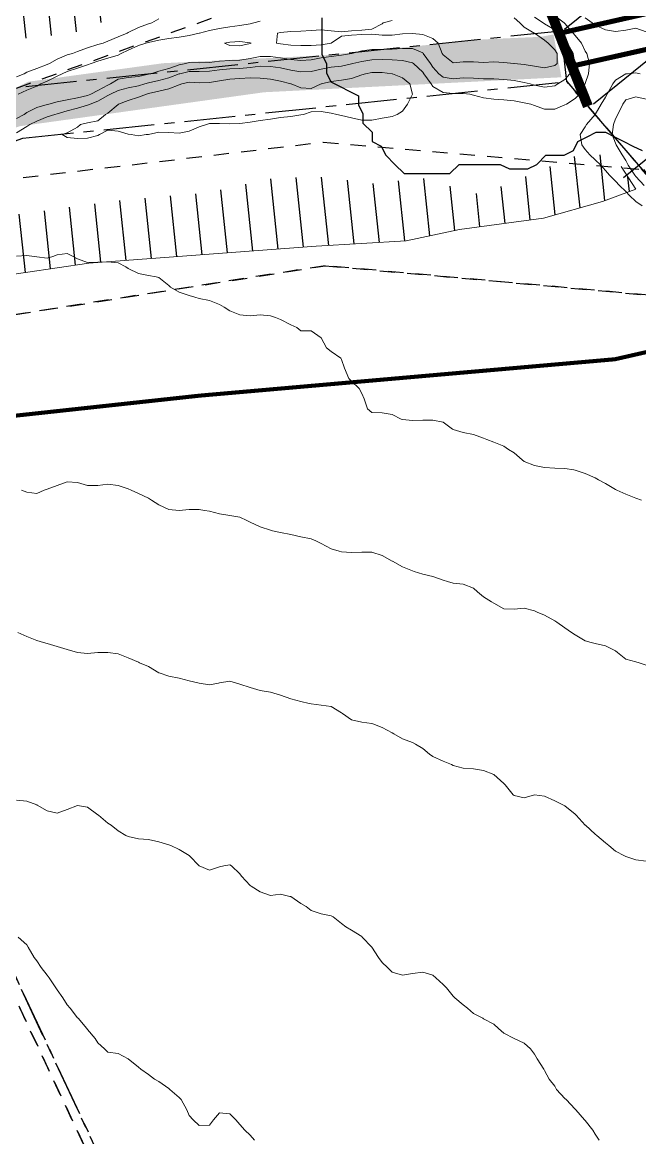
# Model space of a CAD drawing. Header units: centimetres. Extents: x 0 to 642158, y -847 to 649707.
# Drawn here: x 616897 to 616927.4, y 621017.9 to 621072.8 of the extents above; entities that cross this region are included whole.
import ezdxf

# ---------------------------------------------------------------- set-up
doc = ezdxf.new("R2010")
doc.units = ezdxf.units.CM
doc.header["$MEASUREMENT"] = 0
for name, pattern in [('CACHE', [9.525, 6.35, -3.175]), ('CENTERX2', [4, 2.5, -0.5, 0.5, -0.5]), ('JIS_02_0.7', [1.35, 0.75, -0.6])]:
    doc.linetypes.add(name, pattern=pattern)
for name, color, linetype, lineweight in [('MEV_environnement_V', 7, 'Continuous', 20), ('MEV_layout inondation', 5, 'Continuous', 15), ('MEV_schema paysager_V', 7, 'Continuous', 20), ('WAL_parcellaire agricole', 7, 'JIS_02_0.7', 25), ('WAL_topographie 0.5', 253, 'Continuous', 20)]:
    doc.layers.add(name, color=color, linetype=linetype, lineweight=lineweight)
doc.layers.add('MEV_hydro_Ha', color=7, linetype='Continuous', lineweight=30, true_color=0x0000f9)
doc.layers.add('SPW_parcellaire cadastral', color=7, linetype='CENTERX2', lineweight=25, true_color=0xff0542)
doc.layers.add('MEV_schema paysager_Ha', color=7, linetype='Continuous', lineweight=25, transparency=0.13)
picture_1 = doc.add_image_def('image2.png', size_in_pixel=(6614, 11023))

msp = doc.modelspace()

# ---------------------------------------------------------------- hatches: boundary and pattern name
at = {"layer": 'MEV_hydro_Ha'}
h = msp.add_hatch(color=160, dxfattribs=at)
h.dxf.hatch_style = 1
h.paths.add_polyline_path([(616923.189, 621072.184), (616923.583, 621070.074), (616908.943, 621069.337), (616896.908, 621067.665), (616890.622, 621065.504), (616879.516, 621062.313), (616868.169, 621061.352), (616856.408, 621060.756), (616840.985, 621060.113), (616827.166, 621059.468), (616818.8, 621060.35), (616819.191, 621066.99), (616826.744, 621061.52), (616832.996, 621060.87), (616839.115, 621061.13), (616844.194, 621061.13), (616853.18, 621062.303), (616865.292, 621062.433), (616876.101, 621063.735), (616884.565, 621065.037), (616893.16, 621067.772), (616897.328, 621069.855), (616903.969, 621070.767), (616911.913, 621071.157), (616919.728, 621071.939), (616922.592, 621072.069)])
at = {"layer": 'MEV_schema paysager_Ha', "transparency": 33554687}
h = msp.add_hatch(dxfattribs=at)
h.set_pattern_fill('ANSI31', color=60, scale=30, angle=354)
h.paths.add_polyline_path([(616763.793, 621237.399), (616780.361, 621223.636), (616806.73, 621203.109), (616835.432, 621183.048), (616849.2, 621170.918), (616860.426, 621161.465), (616877.021, 621145.92), (616895.432, 621126.667), (616906.244, 621113.266), (616915.551, 621100.874), (616925.104, 621088.577), (616933.769, 621076.473), (616936.099, 621075.05), (616937.977, 621072.979), (616937.912, 621070.973), (616937.135, 621069.225), (616936.358, 621067.608), (616937.135, 621064.501), (616940.76, 621060.683), (616945.227, 621056.8), (616947.105, 621052.206), (616962.41, 621024.728), (616974.109, 620995.255), (616988.613, 620964.831), (617000.873, 620934.818), (616994.034, 620945.287), (616980.56, 620976.65), (616967.841, 621003.399), (616952.474, 621032.764), (616936.299, 621056.62), (616930.996, 621060.508), (616927.549, 621064.307), (616925.604, 621066.074), (616925.516, 621067.841), (616925.125, 621068.86), (616924.852, 621069.499), (616924.487, 621070.183), (616924.304, 621071.324), (616923.391, 621073.103), (616922.341, 621073.925), (616921.096, 621075.97), (616919.417, 621078.356), (616911.722, 621092.304), (616907.214, 621097.272), (616901.665, 621105.707), (616893.69, 621116.453), (616882.131, 621129.394), (616872.652, 621139.563), (616858.571, 621155.492), (616844.444, 621168.426), (616830.582, 621180.304), (616816.719, 621190.861), (616800.357, 621202.226), (616786.054, 621214.304), (616772.55, 621226.115), (616757.239, 621240.336), (616751.019, 621247.072), (616746.267, 621252.771), (616748.773, 621253.031), (616755.597, 621245.259), (616761.904, 621239.386)])
h = msp.add_hatch(dxfattribs=at)
h.set_pattern_fill('ANSI31', color=130, scale=10, angle=51)
h.paths.add_polyline_path([(616921.234, 621075.254), (616920.175, 621077.34), (616905.115, 621075.593), (616894.808, 621073.656), (616886.88, 621072.511), (616881.066, 621071.454), (616864.359, 621069.597), (616853.438, 621069.044), (616846.802, 621068.768), (616834.221, 621068.353), (616825.332, 621070.538), (616822.148, 621071.312), (616821.589, 621069.393), (616826.957, 621066.971), (616831.373, 621066.337), (616835.888, 621065.856), (616838.774, 621066.263), (616842.252, 621065.967), (616846.616, 621065.771), (616849.497, 621066.823), (616852.821, 621066.768), (616855.701, 621066.713), (616859.967, 621066.269), (616863.883, 621066.868), (616868.477, 621067.607), (616875.024, 621067.079), (616876.872, 621068.927), (616881.149, 621068.61), (616886.864, 621069.509), (616891.602, 621070.91), (616894.117, 621071.2), (616895.954, 621071.877), (616899.511, 621072.235), (616903.286, 621073.686), (616906.074, 621073.744), (616910.198, 621073.86), (616912.87, 621074.499), (616915.89, 621074.789)])
h = msp.add_hatch(dxfattribs=at)
h.set_pattern_fill('ANSI31', color=130, scale=10, angle=51)
h.paths.add_polyline_path([(616926.518, 621065.683), (616925.028, 621066.508), (616922.985, 621065.666), (616919.62, 621064.285), (616916.675, 621065.126), (616914.511, 621064.825), (616911.567, 621065.186), (616909.163, 621065.066), (616906.278, 621064.405), (616902.132, 621064.044), (616895.401, 621063.143), (616891.249, 621062.241), (616886.378, 621060.618), (616882.892, 621060.141), (616878.07, 621059.091), (616874.105, 621059.79), (616868.681, 621058.277), (616861.806, 621057.836), (616856.761, 621057.899), (616851.715, 621057.773), (616848.372, 621058.025), (616844.651, 621057.142), (616841.624, 621056.575), (616838.029, 621056.259), (616834.939, 621056.764), (616832.29, 621056.322), (616828.758, 621056.764), (616823.586, 621056.386), (616820.938, 621056.449), (616817.723, 621055.851), (616816.544, 621051.598), (616824.131, 621053.032), (616829.052, 621052.93), (616834.793, 621053.75), (616840.842, 621054.057), (616844.943, 621054.775), (616847.301, 621055.082), (616850.377, 621055.287), (616854.068, 621055.595), (616858.681, 621055.902), (616863.397, 621056.209), (616867.19, 621056.312), (616870.881, 621056.619), (616874.469, 621057.029), (616878.981, 621057.337), (616883.081, 621057.849), (616887.797, 621058.977), (616890.565, 621059.284), (616894.051, 621060.001), (616900.305, 621060.924), (616911.504, 621061.753), (616915.929, 621062.029), (616918.556, 621062.582), (616922.704, 621063.135), (616925.608, 621063.964), (616927.245, 621064.559)])

# ---------------------------------------------------------------- linework, layer by layer
msp.add_lwpolyline([(616911.78, 621072.999), (616911.78, 621072.323), (616911.78, 621071.647), (616911.78, 621071.196), (616912.005, 621070.746), (616912.005, 621070.295), (616912.231, 621069.844), (616912.681, 621069.619), (616913.132, 621069.394), (616913.583, 621069.169), (616913.583, 621068.718), (616913.808, 621068.267), (616913.808, 621067.817), (616914.258, 621067.366), (616914.258, 621066.916), (616914.709, 621066.69), (616914.934, 621066.24), (616915.385, 621065.789), (616915.836, 621065.338), (616916.286, 621065.338), (616916.737, 621065.338), (616917.187, 621065.338), (616917.638, 621065.338), (616918.089, 621065.338), (616918.539, 621065.789), (616918.99, 621065.789), (616919.44, 621065.789), (616919.891, 621065.789), (616920.567, 621065.789), (616921.018, 621065.564), (616921.468, 621065.564), (616921.919, 621065.564), (616922.369, 621065.789), (616922.82, 621066.24), (616923.271, 621066.24), (616923.721, 621066.24), (616924.172, 621066.465), (616924.397, 621066.916), (616924.848, 621067.141), (616925.298, 621067.366), (616925.749, 621067.366), (616926.2, 621067.141), (616926.65, 621066.916), (616927.101, 621066.69), (616927.551, 621066.465)])
at = {"layer": 'MEV_environnement_V', "linetype": 'CACHE', "ltscale": 0.3, "const_width": 0.25}
for points in [[(616923.688, 621072.286), (617012.786, 621092.465)], [(616924.073, 621070.618), (617013.361, 621090.636)]]:
    msp.add_lwpolyline(points, dxfattribs=at)
at = {"layer": 'MEV_layout inondation', "const_width": 0.2}
msp.add_lwpolyline([(616805.513, 621043.508), (616905.775, 621054.403), (616926.218, 621056.194), (617038.256, 621081.755), (617058.189, 621088.219), (617087.251, 621091.263), (617092.888, 621091.636), (617110.876, 621087.3), (617135.893, 621084.476), (617163.198, 621072.152), (617173.701, 621069.99), (617233.162, 621073.07), (617279.62, 621037.923)], dxfattribs=at)
at = {"layer": 'MEV_schema paysager_V', "const_width": 0.5}
msp.add_lwpolyline([(616923.094, 621073.176), (616924.883, 621068.652)], dxfattribs=at)
at = {"layer": 'MEV_schema paysager_V', "color": 130}
msp.add_lwpolyline([(616894.051, 621060.001), (616900.305, 621060.924), (616911.504, 621061.753), (616915.929, 621062.029), (616918.556, 621062.582), (616922.704, 621063.135), (616925.608, 621063.964), (616927.245, 621064.559), (616926.518, 621065.683)], dxfattribs=at)
at = {"layer": 'SPW_parcellaire cadastral'}
for points in [[(617069.693, 620775.462), (617042.312, 620836.61), (617036.267, 620850.114), (617034.006, 620855.163), (617017.558, 620891.904), (616974.006, 620989.185), (616961.91, 621014.447), (616950.392, 621034.719), (616936.965, 621054.591), (616923.841, 621069.865), (616923.568, 621072.35), (616921.936, 621074.869), (616902.276, 621105.214), (616875.163, 621136.929), (616841.151, 621171.07), (616825.651, 621183.795), (616803.88, 621199.445), (616783.079, 621216.904), (616753.119, 621246.609), (616755.27, 621248.854), (616758.203, 621251.915), (616759.547, 621253.317)], [(616847.565, 621061.691), (616772.42, 621142.06), (616841.151, 621171.07), (616875.163, 621136.929), (616902.276, 621105.214), (616921.936, 621074.869), (616923.568, 621072.35), (616896.517, 621069.531), (616879.69, 621063.677), (616847.565, 621061.691)], [(616880.187, 621061.203), (616897.065, 621067.074), (616923.841, 621069.865), (616936.965, 621054.591), (616950.392, 621034.719), (616961.91, 621014.447), (616974.006, 620989.185), (617017.558, 620891.904), (616967.384, 620874.284), (616880.187, 621061.203)], [(616880.187, 621061.203), (616967.384, 620874.284), (617017.558, 620891.904), (617034.006, 620855.163), (617031.612, 620852.364), (617035.411, 620849.114), (617036.267, 620850.114), (617042.312, 620836.61), (616919.509, 620750.616)]]:
    msp.add_lwpolyline(points, dxfattribs=at)
at = {"layer": 'WAL_parcellaire agricole'}
for points in [[(616729.279, 621214.505), (616755.498, 621243.526), (616799.169, 621200.865), (616838.173, 621169.87), (616922.849, 621078.881), (616887.651, 621066.277), (616828.245, 621125.169), (616732.293, 621211.325), (616729.279, 621214.505)], [(616882.032, 621056.075), (616881.452, 621057.429), (616879.102, 621062.459), (616886.351, 621063.877), (616911.851, 621066.88), (616927.618, 621065.529), (616933.276, 621058.86), (616911.947, 621060.799), (616882.032, 621056.075)], [(616966.956, 620874.471), (616882.032, 621056.075), (616911.947, 621060.799), (616933.276, 621058.86), (616934.659, 621057.23), (616941.11, 621051.25), (616962.856, 621016.386), (617019.204, 620893.394), (616966.956, 620874.471)], [(616881.452, 621057.429), (616882.032, 621056.075), (616966.956, 620874.471), (617019.204, 620893.394), (617054.586, 620821.986), (617070.287, 620792.592)]]:
    msp.add_lwpolyline(points, dxfattribs=at)
at = {"layer": 'WAL_topographie 0.5'}
for points in [[(616896.75, 621067.34), (616897.25, 621067.647), (616897.407, 621067.75), (616897.75, 621067.919), (616898.25, 621068.122), (616898.628, 621068.25), (616898.75, 621068.281), (616899.25, 621068.415), (616899.75, 621068.551), (616900.25, 621068.697), (616900.367, 621068.75), (616900.75, 621068.892), (616901.25, 621069.174), (616901.377, 621069.25), (616901.75, 621069.43), (616902.25, 621069.554), (616902.75, 621069.649), (616903.071, 621069.75), (616903.25, 621069.799), (616903.75, 621069.922), (616904.25, 621070.047), (616904.75, 621070.239), (616904.787, 621070.25), (616905.25, 621070.361), (616905.75, 621070.362), (616906.25, 621070.373), (616906.75, 621070.441), (616907.25, 621070.494), (616907.75, 621070.511), (616908.25, 621070.551), (616908.75, 621070.616), (616909.25, 621070.611), (616909.75, 621070.538), (616910.25, 621070.431), (616910.75, 621070.339), (616911.25, 621070.367), (616911.75, 621070.48), (616912.25, 621070.569), (616912.75, 621070.626), (616913.25, 621070.73), (616913.313, 621070.75), (616913.75, 621070.858), (616914.25, 621070.935), (616914.75, 621070.951), (616915.25, 621070.931), (616915.75, 621070.893), (616916.25, 621070.788), (616916.303, 621070.75), (616916.75, 621070.322), (616916.799, 621070.25), (616917.159, 621069.75), (616917.25, 621069.627), (616917.75, 621069.332), (616918.25, 621069.275), (616918.75, 621069.284), (616919.066, 621069.25), (616919.25, 621069.199), (616919.75, 621069.058), (616920.25, 621069.005), (616920.75, 621068.959), (616921.25, 621068.91), (616921.75, 621068.821), (616922.075, 621068.75), (616922.25, 621068.687), (616922.75, 621068.501), (616923.25, 621068.5), (616923.75, 621068.711), (616923.824, 621068.75), (616924.25, 621069.03), (616924.478, 621069.25), (616924.745, 621069.75), (616924.75, 621069.765), (616924.913, 621070.25), (616924.97, 621070.75), (616924.828, 621071.25), (616924.75, 621071.352), (616924.563, 621071.75), (616924.25, 621072.125), (616924.156, 621072.25), (616923.75, 621072.719), (616923.715, 621072.75), (616923.25, 621073.102)], [(616896.75, 621068.048), (616897.126, 621068.25), (616897.25, 621068.341), (616897.75, 621068.588), (616898.25, 621068.729), (616898.343, 621068.75), (616898.75, 621068.858), (616899.25, 621068.968), (616899.75, 621069.062), (616900.25, 621069.182), (616900.412, 621069.25), (616900.75, 621069.417), (616901.25, 621069.688), (616901.374, 621069.75), (616901.75, 621069.978), (616902.25, 621070.062), (616902.75, 621070.114), (616903.25, 621070.223), (616903.358, 621070.25), (616903.75, 621070.37), (616904.25, 621070.515), (616904.75, 621070.682), (616905.085, 621070.75), (616905.25, 621070.798), (616905.75, 621070.792), (616906.25, 621070.798), (616906.75, 621070.864), (616907.25, 621070.907), (616907.75, 621070.923), (616908.25, 621070.994), (616908.75, 621071.1), (616909.25, 621071.104), (616909.75, 621071.032), (616910.25, 621070.954), (616910.75, 621070.893), (616911.25, 621070.931), (616911.75, 621071.029), (616912.25, 621071.1), (616912.75, 621071.156), (616913.25, 621071.249), (616913.253, 621071.25), (616913.75, 621071.375), (616914.25, 621071.434), (616914.75, 621071.441), (616915.25, 621071.452), (616915.75, 621071.489), (616916.25, 621071.489), (616916.75, 621071.277), (616916.777, 621071.25), (616917.127, 621070.75), (616917.25, 621070.57), (616917.539, 621070.25), (616917.75, 621070.084), (616918.25, 621070.002), (616918.75, 621070.046), (616919.25, 621070.038), (616919.75, 621070.005), (616920.25, 621069.996), (616920.75, 621069.964), (616921.25, 621069.909), (616921.75, 621069.822), (616922.035, 621069.75), (616922.25, 621069.692), (616922.75, 621069.593), (616923.25, 621069.648), (616923.412, 621069.75), (616923.75, 621069.969), (616924.001, 621070.25), (616924.237, 621070.75), (616924.153, 621071.25), (616923.865, 621071.75), (616923.75, 621071.895), (616923.426, 621072.25), (616923.25, 621072.409), (616922.75, 621072.705), (616922.675, 621072.75), (616922.25, 621073.035)], [(616903.75, 621072.952), (616903.415, 621072.75), (616903.25, 621072.704), (616902.75, 621072.528), (616902.25, 621072.281), (616902.202, 621072.25), (616901.75, 621072.061), (616901.25, 621071.855), (616901.015, 621071.75), (616900.75, 621071.686), (616900.25, 621071.524), (616899.75, 621071.342), (616899.512, 621071.25), (616899.25, 621071.179), (616898.75, 621070.972), (616898.369, 621070.75), (616898.25, 621070.698), (616897.75, 621070.508), (616897.25, 621070.321), (616897.118, 621070.25), (616896.75, 621070.095)], [(616923.25, 621070.649), (616923.367, 621070.75), (616923.375, 621071.25), (616923.25, 621071.425), (616922.928, 621071.75), (616922.75, 621071.897), (616922.25, 621072.247), (616922.246, 621072.25), (616921.75, 621072.539), (616921.53, 621072.75), (616921.25, 621073.007)], [(616927.75, 621072.313), (616927.25, 621072.487), (616926.75, 621072.402), (616926.25, 621072.322), (616925.75, 621072.415), (616925.25, 621072.647), (616925.095, 621072.75), (616924.75, 621072.998)], [(616908.75, 621072.837), (616908.437, 621072.75), (616908.25, 621072.7), (616907.75, 621072.621), (616907.25, 621072.561), (616906.75, 621072.48), (616906.25, 621072.374), (616905.766, 621072.25), (616905.75, 621072.245), (616905.25, 621072.134), (616904.75, 621072.055), (616904.25, 621071.979), (616903.75, 621071.901), (616903.25, 621071.794), (616903.119, 621071.75), (616902.75, 621071.635), (616902.25, 621071.413), (616901.9, 621071.25), (616901.75, 621071.17), (616901.25, 621071.01), (616900.75, 621070.868), (616900.421, 621070.75), (616900.25, 621070.686), (616899.75, 621070.518), (616899.25, 621070.36), (616898.993, 621070.25), (616898.75, 621070.136), (616898.25, 621069.885), (616897.946, 621069.75), (616897.75, 621069.636), (616897.25, 621069.44), (616896.836, 621069.25)], [(616915.25, 621072.873), (616914.806, 621072.75), (616914.75, 621072.707), (616914.25, 621072.442), (616913.75, 621072.396), (616913.25, 621072.367), (616912.75, 621072.318), (616912.25, 621072.366), (616911.75, 621072.415), (616911.25, 621072.381), (616910.75, 621072.341), (616910.25, 621072.335), (616909.75, 621072.285), (616909.6, 621072.25), (616909.554, 621071.75), (616909.75, 621071.715), (616910.25, 621071.66), (616910.75, 621071.642), (616911.25, 621071.639), (616911.75, 621071.68), (616912.25, 621071.75), (616912.25, 621071.75), (616912.75, 621072.099), (616913.25, 621072.145), (616913.75, 621072.188), (616914.25, 621072.193), (616914.75, 621072.14), (616915.25, 621072.151), (616915.75, 621072.22), (616916.25, 621072.237), (616916.75, 621072.179), (616917.25, 621071.983), (616917.51, 621071.75), (616917.714, 621071.25), (616917.75, 621071.181), (616918.25, 621070.79), (616918.75, 621070.843), (616919.25, 621070.839), (616919.75, 621070.807), (616920.25, 621070.827), (616920.75, 621070.807), (616921.231, 621070.75), (616921.25, 621070.749), (616921.75, 621070.708), (616922.25, 621070.617), (616922.75, 621070.541), (616923.25, 621070.649)], [(616908.25, 621071.74), (616908.296, 621071.75), (616908.25, 621071.763), (616907.75, 621071.84), (616907.25, 621071.804), (616906.989, 621071.75), (616907.25, 621071.645), (616907.75, 621071.623), (616908.25, 621071.74)], [(616903.125, 621067.25), (616902.75, 621067.193), (616902.391, 621067.25), (616902.25, 621067.274), (616901.75, 621067.428), (616901.25, 621067.469), (616900.833, 621067.25), (616900.75, 621067.214), (616900.25, 621067.082), (616899.75, 621067.063), (616899.25, 621067.106), (616898.99, 621067.25), (616899.25, 621067.335), (616899.75, 621067.618), (616899.905, 621067.75), (616900.25, 621067.824), (616900.75, 621067.925), (616901.137, 621068.25), (616901.25, 621068.303), (616901.75, 621068.733), (616901.768, 621068.75), (616902.25, 621068.939), (616902.75, 621069.102), (616903.142, 621069.25), (616903.25, 621069.277), (616903.75, 621069.384), (616904.25, 621069.499), (616904.75, 621069.706), (616904.881, 621069.75), (616905.25, 621069.829), (616905.75, 621069.809), (616906.25, 621069.81), (616906.75, 621069.905), (616907.25, 621069.988), (616907.75, 621070.02), (616908.25, 621070.045), (616908.75, 621070.039), (616909.25, 621069.982), (616909.75, 621069.89), (616910.25, 621069.757), (616910.278, 621069.75), (616910.75, 621069.557), (616911.25, 621069.526), (616911.75, 621069.746), (616911.759, 621069.75), (616912.25, 621069.867), (616912.75, 621069.935), (616913.25, 621070.021), (616913.75, 621070.193), (616913.936, 621070.25), (616914.25, 621070.307), (616914.75, 621070.315), (616915.25, 621070.252), (616915.258, 621070.25), (616915.75, 621070.04), (616916.123, 621069.75), (616916.241, 621069.25), (616916.009, 621068.75), (616915.75, 621068.412), (616915.497, 621068.25), (616915.25, 621068.137), (616914.75, 621068.06), (616914.25, 621067.967), (616913.75, 621067.957), (616913.25, 621068.071), (616912.75, 621068.2), (616912.517, 621068.25), (616912.25, 621068.301), (616911.75, 621068.383), (616911.25, 621068.369), (616910.882, 621068.25), (616910.75, 621068.218), (616910.25, 621068.137), (616909.75, 621068.091), (616909.25, 621068.02), (616908.75, 621067.943), (616908.25, 621067.86), (616907.75, 621067.794), (616907.25, 621067.778), (616906.75, 621067.795), (616906.25, 621067.797), (616906.107, 621067.75), (616905.75, 621067.635), (616905.25, 621067.419), (616904.75, 621067.325), (616904.25, 621067.362), (616903.75, 621067.366), (616903.25, 621067.265), (616903.125, 621067.25)], [(616927.565, 621063.75), (616927.25, 621063.962), (616926.931, 621064.25), (616926.75, 621064.448), (616926.436, 621064.75), (616926.25, 621064.96), (616925.951, 621065.25), (616925.75, 621065.485), (616925.522, 621065.75), (616925.25, 621066.018), (616924.984, 621066.25), (616924.75, 621066.515), (616924.585, 621066.75), (616924.508, 621067.25), (616924.75, 621067.642), (616924.812, 621067.75), (616925.25, 621068.25), (616925.25, 621068.25), (616925.541, 621068.75), (616925.75, 621069.097), (616925.828, 621069.25), (616926.118, 621069.75), (616926.25, 621069.925), (616926.75, 621070.244), (616926.837, 621070.25), (616927.25, 621070.3), (616927.461, 621070.25)], [(616927.656, 621064.75), (616927.25, 621065.183), (616927.196, 621065.25), (616926.874, 621065.75), (616926.75, 621065.972), (616926.575, 621066.25), (616926.28, 621066.75), (616926.25, 621066.83), (616926.077, 621067.25), (616926.152, 621067.75), (616926.25, 621068.021), (616926.357, 621068.25), (616926.603, 621068.75), (616926.75, 621068.972), (616927.25, 621069.105), (616927.75, 621068.99)], [(616896.75, 621061.261), (616897.25, 621061.307), (616897.625, 621061.25), (616897.75, 621061.229), (616898.25, 621061.167), (616898.536, 621061.25), (616898.75, 621061.336), (616899.25, 621061.401), (616899.545, 621061.25), (616899.75, 621061.145), (616900.25, 621060.956), (616900.75, 621060.972), (616901.25, 621060.993), (616901.75, 621060.935), (616902.135, 621060.75), (616902.25, 621060.669), (616902.75, 621060.413), (616903.25, 621060.318), (616903.625, 621060.25), (616903.75, 621060.214), (616904.25, 621059.819), (616904.333, 621059.75), (616904.75, 621059.494), (616905.25, 621059.324), (616905.528, 621059.25), (616905.75, 621059.185), (616906.25, 621059.089), (616906.75, 621058.888), (616906.972, 621058.75), (616907.25, 621058.583), (616907.75, 621058.379), (616908.25, 621058.328), (616908.75, 621058.375), (616909.25, 621058.325), (616909.5, 621058.25), (616909.75, 621058.153), (616910.25, 621057.882), (616910.55, 621057.75), (616910.75, 621057.6), (616911.25, 621057.594), (616911.75, 621057.25), (616911.75, 621057.25), (616912.015, 621056.75), (616912.25, 621056.568), (616912.717, 621056.25), (616912.75, 621056.187), (616912.896, 621055.75), (616913.107, 621055.25), (616913.25, 621055.119), (616913.619, 621054.75), (616913.75, 621054.5), (616913.87, 621054.25), (616914.036, 621053.75), (616914.25, 621053.568), (616914.75, 621053.559), (616915.25, 621053.474), (616915.697, 621053.25), (616915.75, 621053.224), (616916.25, 621053.182), (616916.75, 621053.199), (616917.25, 621053.19), (616917.75, 621053.1), (616918.217, 621052.75), (616918.25, 621052.734), (616918.75, 621052.588), (616919.25, 621052.492), (616919.75, 621052.31), (616919.9, 621052.25), (616920.25, 621052.113), (616920.75, 621051.914), (616920.976, 621051.75), (616921.25, 621051.581), (616921.645, 621051.25), (616921.75, 621051.168), (616922.25, 621050.959), (616922.75, 621050.861), (616923.25, 621050.826), (616923.75, 621050.815), (616924.2, 621050.75), (616924.25, 621050.739), (616924.75, 621050.575), (616925.25, 621050.355), (616925.404, 621050.25), (616925.75, 621050.073), (616926.25, 621049.777), (616926.302, 621049.75), (616926.75, 621049.556), (616927.25, 621049.361), (616927.528, 621049.25)], [(616896.987, 621049.75), (616897.25, 621049.646), (616897.75, 621049.583), (616898.111, 621049.75), (616898.25, 621049.792), (616898.75, 621049.979), (616899.25, 621050.158), (616899.75, 621050.125), (616900.25, 621049.977), (616900.75, 621049.98), (616901.25, 621050.037), (616901.75, 621049.972), (616902.25, 621049.807), (616902.398, 621049.75), (616902.75, 621049.592), (616903.25, 621049.35), (616903.388, 621049.25), (616903.75, 621049.032), (616904.25, 621048.803), (616904.75, 621048.75), (616905.25, 621048.803), (616905.75, 621048.791), (616906, 621048.75), (616906.25, 621048.712), (616906.75, 621048.58), (616907.25, 621048.505), (616907.75, 621048.417), (616908.089, 621048.25), (616908.25, 621048.175), (616908.75, 621047.948), (616909.25, 621047.775), (616909.357, 621047.75), (616909.75, 621047.671), (616910.25, 621047.57), (616910.75, 621047.453), (616911.25, 621047.347), (616911.481, 621047.25), (616911.75, 621047.123), (616912.25, 621046.86), (616912.643, 621046.75), (616912.75, 621046.721), (616913.25, 621046.684), (616913.75, 621046.693), (616914.25, 621046.705), (616914.75, 621046.533), (616915.25, 621046.259), (616915.269, 621046.25), (616915.75, 621045.978), (616916.25, 621045.777), (616916.333, 621045.75), (616916.75, 621045.621), (616917.25, 621045.495), (616917.75, 621045.314), (616917.969, 621045.25), (616918.25, 621045.176), (616918.75, 621045.127), (616919.25, 621044.917), (616919.456, 621044.75), (616919.75, 621044.49), (616920.141, 621044.25), (616920.25, 621044.189), (616920.75, 621043.913), (616921.25, 621043.884), (616921.75, 621043.932), (616922.25, 621043.809), (616922.386, 621043.75), (616922.75, 621043.602), (616923.25, 621043.321), (616923.358, 621043.25), (616923.75, 621042.976), (616924.074, 621042.75), (616924.25, 621042.62), (616924.75, 621042.333), (616925.041, 621042.25), (616925.25, 621042.197), (616925.75, 621042.093), (616926.25, 621041.833), (616926.345, 621041.75), (616926.75, 621041.437), (616927.25, 621041.301), (616927.417, 621041.25), (616927.75, 621041.132)], [(616896.818, 621042.75), (616897.25, 621042.55), (616897.75, 621042.347), (616898.075, 621042.25), (616898.25, 621042.199), (616898.75, 621042.06), (616899.25, 621041.907), (616899.75, 621041.75), (616899.75, 621041.75), (616900.25, 621041.715), (616900.75, 621041.75), (616900.75, 621041.75), (616901.25, 621041.75), (616901.25, 621041.75), (616901.75, 621041.697), (616902.25, 621041.5), (616902.75, 621041.278), (616902.808, 621041.25), (616903.25, 621041.065), (616903.75, 621040.758), (616903.772, 621040.75), (616904.25, 621040.593), (616904.75, 621040.496), (616905.25, 621040.365), (616905.75, 621040.25), (616905.75, 621040.25), (616906.25, 621040.158), (616906.7, 621040.25), (616906.75, 621040.263), (616907.25, 621040.35), (616907.583, 621040.25), (616907.75, 621040.206), (616908.25, 621040.027), (616908.75, 621039.883), (616909.25, 621039.805), (616909.416, 621039.75), (616909.75, 621039.657), (616910.25, 621039.477), (616910.75, 621039.346), (616911.167, 621039.25), (616911.25, 621039.227), (616911.75, 621039.167), (616912.25, 621039.096), (616912.75, 621038.78), (616912.808, 621038.75), (616913.25, 621038.439), (616913.75, 621038.331), (616914.25, 621038.264), (616914.286, 621038.25), (616914.75, 621038.069), (616915.25, 621037.803), (616915.321, 621037.75), (616915.75, 621037.505), (616916.25, 621037.332), (616916.4, 621037.25), (616916.75, 621037.027), (616917.083, 621036.75), (616917.25, 621036.64), (616917.75, 621036.409), (616918.162, 621036.25), (616918.25, 621036.192), (616918.75, 621036.059), (616919.25, 621036.031), (616919.75, 621035.948), (616920.25, 621035.75), (616920.25, 621035.75), (616920.75, 621035.315), (616920.808, 621035.25), (616921.206, 621034.75), (616921.25, 621034.716), (616921.75, 621034.604), (616922.25, 621034.75), (616922.25, 621034.75), (616922.25, 621034.75), (616922.75, 621034.69), (616923.25, 621034.458), (616923.69, 621034.25), (616923.75, 621034.212), (616924.25, 621033.804), (616924.304, 621033.75), (616924.75, 621033.262), (616924.761, 621033.25), (616925.25, 621032.811), (616925.325, 621032.75), (616925.75, 621032.388), (616925.912, 621032.25), (616926.25, 621031.974), (616926.69, 621031.75), (616926.75, 621031.708), (616927.25, 621031.543), (616927.75, 621031.478)], [(616896.75, 621034.484), (616897.25, 621034.433), (616897.75, 621034.258), (616897.765, 621034.25), (616898.25, 621033.959), (616898.75, 621033.855), (616899.25, 621034.024), (616899.75, 621034.234), (616900.25, 621034.145), (616900.75, 621033.774), (616900.778, 621033.75), (616901.25, 621033.364), (616901.406, 621033.25), (616901.75, 621032.982), (616902.13, 621032.75), (616902.25, 621032.692), (616902.75, 621032.583), (616903.25, 621032.552), (616903.75, 621032.444), (616904.25, 621032.286), (616904.355, 621032.25), (616904.75, 621032.067), (616905.25, 621031.763), (616905.267, 621031.75), (616905.75, 621031.25), (616905.75, 621031.25), (616906.25, 621031.039), (616906.75, 621031.2), (616906.964, 621031.25), (616907.25, 621031.297), (616907.333, 621031.25), (616907.75, 621030.865), (616907.829, 621030.75), (616908.25, 621030.293), (616908.3, 621030.25), (616908.75, 621029.969), (616909.25, 621029.791), (616909.75, 621029.865), (616910.2, 621029.75), (616910.25, 621029.739), (616910.75, 621029.403), (616911.009, 621029.25), (616911.25, 621029.05), (616911.75, 621028.9), (616912.25, 621028.792), (616912.345, 621028.75), (616912.75, 621028.423), (616912.964, 621028.25), (616913.25, 621028.083), (616913.75, 621027.772), (616913.775, 621027.75), (616914.25, 621027.25), (616914.25, 621027.25), (616914.577, 621026.75), (616914.75, 621026.493), (616915.008, 621026.25), (616915.25, 621026.028), (616915.75, 621025.875), (616916.25, 621025.962), (616916.75, 621026.019), (616917.25, 621025.872), (616917.395, 621025.75), (616917.75, 621025.406), (616917.917, 621025.25), (616918.25, 621024.833), (616918.327, 621024.75), (616918.75, 621024.406), (616918.95, 621024.25), (616919.25, 621023.982), (616919.714, 621023.75), (616919.75, 621023.728), (616920.25, 621023.454), (616920.475, 621023.25), (616920.75, 621023.021), (616921.25, 621022.75), (616921.25, 621022.75), (616921.75, 621022.529), (616922.056, 621022.25), (616922.25, 621021.989), (616922.384, 621021.75), (616922.72, 621021.25), (616922.75, 621021.183), (616922.974, 621020.75), (616923.25, 621020.402), (616923.338, 621020.25), (616923.75, 621019.804), (616923.809, 621019.75), (616924.25, 621019.281), (616924.29, 621019.25), (616924.72, 621018.75), (616924.75, 621018.719), (616925.135, 621018.25), (616925.25, 621018.054), (616925.444, 621017.75)], [(616896.827, 621027.75), (616897.25, 621027.362), (616897.324, 621027.25), (616897.618, 621026.75), (616897.75, 621026.574), (616897.963, 621026.25), (616898.25, 621025.876), (616898.355, 621025.75), (616898.685, 621025.25), (616898.75, 621025.154), (616899.024, 621024.75), (616899.25, 621024.417), (616899.384, 621024.25), (616899.75, 621023.777), (616899.782, 621023.75), (616900.218, 621023.25), (616900.25, 621023.201), (616900.621, 621022.75), (616900.75, 621022.55), (616901.083, 621022.25), (616901.25, 621022.079), (616901.75, 621022.023), (616902.25, 621021.75), (616902.25, 621021.75), (616902.75, 621021.341), (616902.875, 621021.25), (616903.25, 621020.989), (616903.539, 621020.75), (616903.75, 621020.636), (616904.25, 621020.292), (616904.293, 621020.25), (616904.75, 621019.85), (616904.85, 621019.75), (616905.128, 621019.25), (616905.25, 621018.96), (616905.44, 621018.75), (616905.75, 621018.479), (616906.25, 621018.488), (616906.446, 621018.75), (616906.75, 621019.104), (616907.25, 621019.045), (616907.553, 621018.75), (616907.75, 621018.516), (616907.986, 621018.25), (616908.25, 621017.993), (616908.464, 621017.75)]]:
    msp.add_lwpolyline(points, dxfattribs=at)

# ---------------------------------------------------------------- pictures from other files: only their frames are drawn
image = msp.add_image(picture_1, insert=(616830.845, 620745.783), size_in_units=(429.466, 715.756), dxfattribs=dict(brightness=75))
image.dxf.flags = 7

doc.saveas('drawing.dxf')
